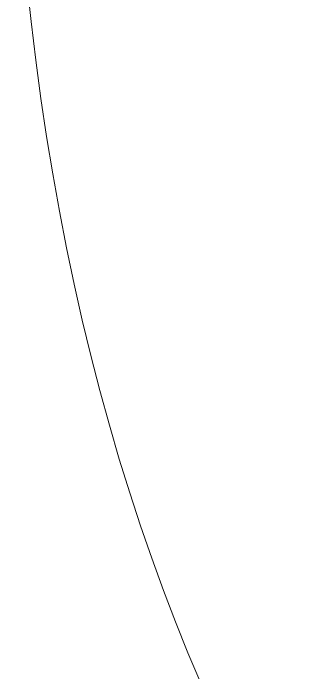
# Model space of a CAD drawing. Header units: millimetres. Extents: x -95 to 95, y -175 to 175.
# Drawn here: x -29.53 to -19.47, y 79.27 to 101.81 of the extents above; entities that cross this region are included whole.
import ezdxf

# ---------------------------------------------------------------- set-up
doc = ezdxf.new("R2010")
doc.units = ezdxf.units.MM
doc.header["$MEASUREMENT"] = 0
doc.layers.add('Camada 1', color=7, linetype='Continuous')

msp = doc.modelspace()

# ---------------------------------------------------------------- linework, layer by layer
at = {"layer": 'Camada 1', "color": 250, "lineweight": 9}
msp.add_open_spline([(2.7243, 171.2466), (2.7243, 171.2466), (2.7243, 166.6666), (2.7243, 166.6666), (2.7243, 166.6666), (18.2422, 164.5823), (30.4743, 141.1162), (30.4743, 112.4742), (30.4743, 112.4742), (30.4743, 82.4611), (17.0433, 58.13), (0.4743, 58.13), (0.4743, 58.13), (-16.0947, 58.13), (-29.5257, 82.4611), (-29.5257, 112.4742), (-29.5257, 112.4742), (-29.5257, 141.1162), (-17.2936, 164.5823), (-1.7757, 166.6666), (-1.7757, 166.6666), (-1.7757, 166.6666), (-1.7757, 171.2466), (-1.7757, 171.2466), (-1.7757, 171.2466), (-1.7757, 172.4893), (-0.7684, 173.4966), (0.4743, 173.4966), (0.4743, 173.4966), (1.717, 173.4966), (2.7243, 172.4893), (2.7243, 171.2466)], degree=3, knots=[0, 0, 0, 0, 0.1111111, 0.1111111, 0.1111111, 0.1111111, 0.2222222, 0.2222222, 0.2222222, 0.2222222, 0.3333333, 0.3333333, 0.3333333, 0.3333333, 0.4444444, 0.4444444, 0.4444444, 0.4444444, 0.5555556, 0.5555556, 0.5555556, 0.5555556, 0.6666667, 0.6666667, 0.6666667, 0.6666667, 0.7777778, 0.7777778, 0.7777778, 0.7777778, 1, 1, 1, 1], dxfattribs=at)
msp.add_open_spline([(2.7243, 171.2466), (2.7243, 171.2466), (2.7243, 166.6666), (2.7243, 166.6666), (2.7243, 166.6666), (18.2422, 164.5823), (30.4743, 141.1162), (30.4743, 112.4742), (30.4743, 112.4742), (30.4743, 82.4611), (17.0433, 58.13), (0.4743, 58.13), (0.4743, 58.13), (-16.0947, 58.13), (-29.5257, 82.4611), (-29.5257, 112.4742), (-29.5257, 112.4742), (-29.5257, 141.1162), (-17.2936, 164.5823), (-1.7757, 166.6666), (-1.7757, 166.6666), (-1.7757, 166.6666), (-1.7757, 171.2466), (-1.7757, 171.2466), (-1.7757, 171.2466), (-1.7757, 172.4893), (-0.7684, 173.4966), (0.4743, 173.4966), (0.4743, 173.4966), (1.717, 173.4966), (2.7243, 172.4893), (2.7243, 171.2466)], degree=3, knots=[0, 0, 0, 0, 0.1111111, 0.1111111, 0.1111111, 0.1111111, 0.2222222, 0.2222222, 0.2222222, 0.2222222, 0.3333333, 0.3333333, 0.3333333, 0.3333333, 0.4444444, 0.4444444, 0.4444444, 0.4444444, 0.5555556, 0.5555556, 0.5555556, 0.5555556, 0.6666667, 0.6666667, 0.6666667, 0.6666667, 0.7777778, 0.7777778, 0.7777778, 0.7777778, 1, 1, 1, 1], dxfattribs=at)

doc.saveas('drawing.dxf')
